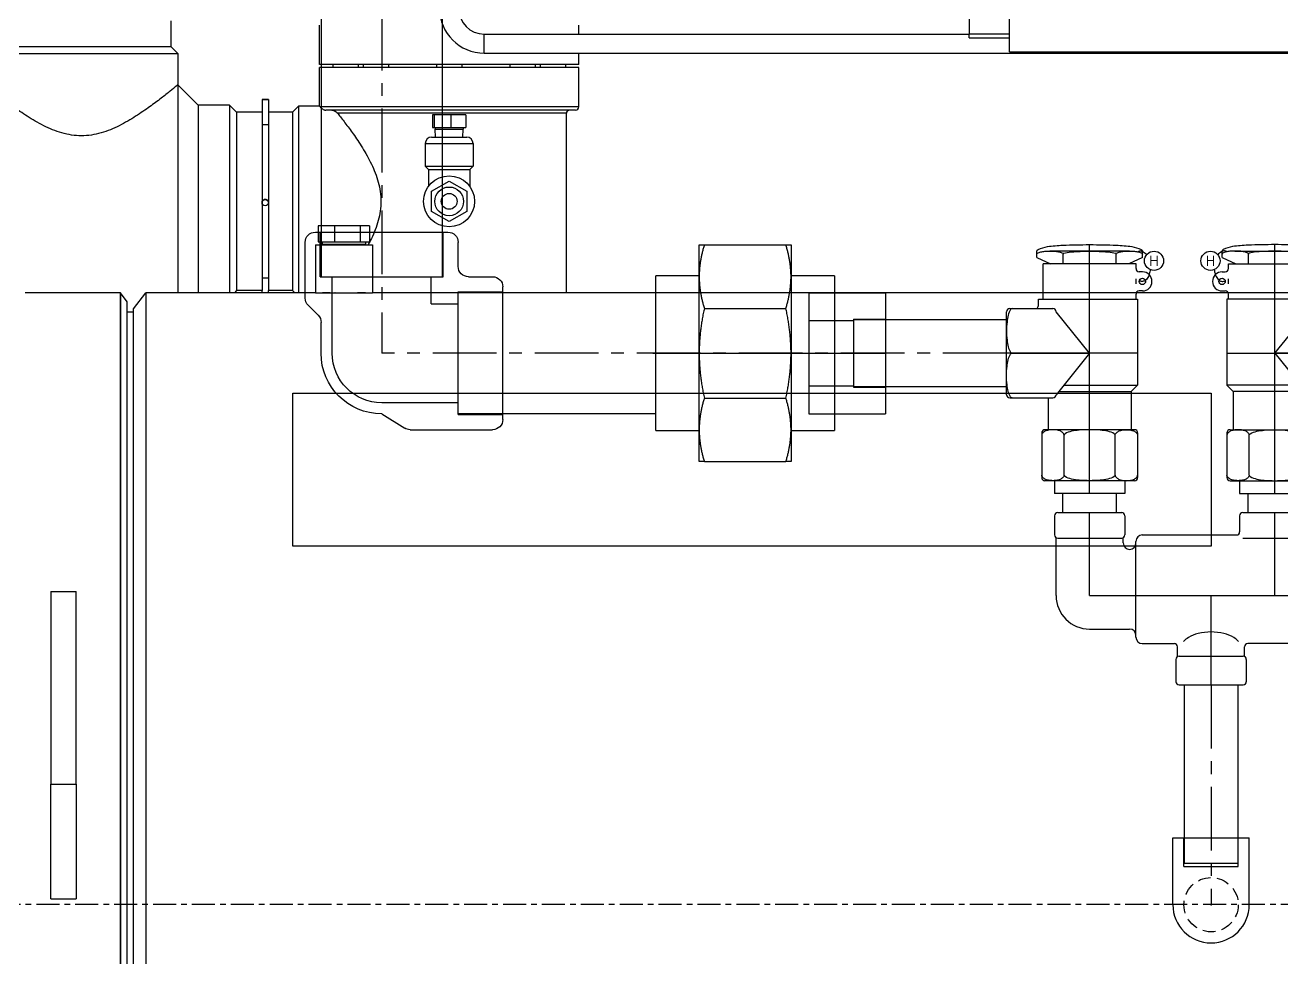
# Model space of a CAD drawing. Header units: inches. Extents: x -883 to 808, y -248 to 1051.
# Drawn here: x 241.63 to 266.27, y -150.72 to -132.43 of the extents above; entities that cross this region are included whole.
import ezdxf
from ezdxf.enums import TextEntityAlignment as Align

# ---------------------------------------------------------------- set-up
doc = ezdxf.new("R2010")
doc.units = ezdxf.units.IN
doc.header["$MEASUREMENT"] = 0
for name, pattern in [('CENTER', [2, 1.25, -0.25, 0.25, -0.25]), ('CHAIN', [0.7087, 0.4724, -0.0591, 0.1181, -0.0591]), ('HIDDEN', [0.375, 0.25, -0.125])]:
    doc.linetypes.add(name, pattern=pattern)
doc.layers.get('0').update_dxf_attribs({"linetype": 'CONTINUOUS'})
doc.layers.add('EQUIPMENT - COMPRESSORS', color=41, linetype='CONTINUOUS')
doc.layers.add('P-RV', color=193, linetype='CONTINUOUS')
doc.styles.get("Standard").update_dxf_attribs({"font": 'simplex.shx', "width": 0.85})

# ---------------------------------------------------------------- blocks, each defined once
blk = doc.blocks.new('A$Ce5854fb8')
for p, q in [((31.239, 46.768), (31.239, 45.276)), ((32.026, 44.928), (32.026, 46.739)), ((15.584, 45.535), (15.584, 45.035)), ((18.503, 44.681), (18.503, 45.452)), ((23.582, 45.277), (23.582, 45.452)), ((21.73, 44.902), (21.73, 45.277)), ((21.73, 45.277), (31.239, 45.277)), ((32.026, 45.276), (31.239, 45.276)), ((31.239, 45.204), (31.239, 45.276)), ((31.239, 45.204), (32.026, 45.204)), ((11.944, 44.895), (15.724, 44.895)), ((12.084, 45.035), (15.584, 45.035)), ((15.584, 45.035), (15.724, 44.895)), ((15.724, 44.895), (15.724, 44.281)), ((21.73, 44.902), (48.762, 44.902)), ((23.582, 44.681), (23.582, 44.902)), ((32.026, 44.928), (38.129, 44.928)), ((23.582, 44.681), (18.503, 44.681)), ((23.582, 44.618), (18.503, 44.618)), ((18.503, 43.863), (18.503, 44.618)), ((18.761, 44.681), (18.761, 44.618)), ((19.261, 44.681), (19.261, 44.618)), ((19.356, 44.681), (19.356, 44.618)), ((19.856, 44.681), (19.856, 44.618)), ((20.792, 44.681), (20.792, 44.618)), ((21.292, 44.681), (21.292, 44.618)), ((22.229, 44.681), (22.229, 44.618)), ((22.729, 44.681), (22.729, 44.618)), ((22.824, 44.681), (22.824, 44.618)), ((23.324, 44.681), (23.324, 44.618)), ((23.582, 43.847), (23.582, 44.618)), ((15.724, 44.281), (15.724, 40.202)), ((16.12, 43.885), (15.724, 44.281)), ((16.12, 43.885), (16.12, 40.202)), ((16.734, 43.885), (16.12, 43.885)), ((16.734, 43.885), (16.734, 40.202)), ((16.874, 43.745), (16.734, 43.885)), ((17.374, 43.995), (17.374, 43.745)), ((17.499, 43.995), (17.499, 43.745)), ((17.971, 43.745), (18.09, 43.863)), ((18.09, 43.863), (18.09, 40.202)), ((18.503, 43.863), (18.09, 43.863)), ((16.874, 43.745), (16.874, 40.245)), ((17.374, 43.745), (16.874, 43.745)), ((17.374, 43.745), (17.374, 41.972)), ((17.499, 43.745), (17.499, 41.972)), ((17.971, 43.745), (17.499, 43.745)), ((17.971, 43.745), (17.971, 40.245)), ((23.582, 43.847), (18.515, 43.847)), ((23.519, 43.785), (18.624, 43.785)), ((23.34, 43.722), (18.857, 43.722)), ((20.717, 43.695), (20.717, 43.445)), ((20.75, 43.695), (20.717, 43.695)), ((21.076, 43.695), (20.75, 43.695)), ((20.75, 43.695), (20.75, 43.445)), ((21.368, 43.695), (21.076, 43.695)), ((21.076, 43.695), (21.076, 43.445)), ((21.368, 43.695), (21.368, 43.445)), ((23.34, 40.202), (23.34, 43.722)), ((20.717, 43.445), (20.75, 43.445)), ((20.75, 43.445), (21.076, 43.445)), ((20.769, 43.445), (20.769, 43.411)), ((20.769, 43.411), (21.316, 43.411)), ((20.774, 43.255), (20.769, 43.411)), ((21.076, 43.445), (21.368, 43.445)), ((21.311, 43.255), (21.316, 43.411)), ((21.316, 43.445), (21.316, 43.411)), ((20.572, 43.13), (21.512, 43.13)), ((20.572, 43.13), (20.572, 42.685)), ((20.697, 43.255), (21.387, 43.255)), ((21.512, 43.13), (21.512, 42.685)), ((20.572, 42.685), (21.512, 42.685)), ((20.635, 42.623), (20.572, 42.685)), ((21.45, 42.623), (21.512, 42.685)), ((20.635, 42.623), (21.45, 42.623)), ((20.635, 42.623), (20.635, 42.285)), ((20.699, 42.194), (21.042, 42.392)), ((21.042, 42.392), (21.386, 42.194)), ((21.45, 42.623), (21.45, 42.285)), ((20.699, 41.797), (20.699, 42.194)), ((21.386, 42.194), (21.386, 41.797)), ((17.374, 41.968), (17.374, 41.972)), ((17.374, 41.968), (17.374, 40.245)), ((17.499, 41.968), (17.499, 41.972)), ((17.499, 41.968), (17.499, 40.245)), ((21.042, 41.598), (20.699, 41.797)), ((21.386, 41.797), (21.042, 41.598)), ((18.477, 41.512), (18.477, 41.202)), ((18.796, 41.512), (18.477, 41.512)), ((18.796, 41.512), (18.796, 41.202)), ((19.298, 41.512), (18.796, 41.512)), ((19.298, 41.512), (19.298, 41.202)), ((19.481, 41.512), (19.298, 41.512)), ((19.481, 41.512), (19.481, 41.202)), ((18.477, 41.202), (18.796, 41.202)), ((18.555, 41.202), (18.555, 41.158)), ((18.555, 41.158), (19.403, 41.158)), ((18.556, 41.142), (18.555, 41.158)), ((18.796, 41.202), (19.298, 41.202)), ((19.298, 41.202), (19.481, 41.202)), ((19.403, 41.202), (19.403, 41.158)), ((19.403, 41.142), (19.403, 41.158)), ((18.419, 41.142), (18.98, 41.142)), ((18.419, 41.142), (18.419, 40.202)), ((18.98, 41.142), (19.54, 41.142)), ((18.98, 41.142), (19.54, 41.142)), ((19.54, 41.142), (19.54, 40.202)), ((19.54, 41.142), (19.54, 40.202)), ((17.374, 40.492), (17.377, 40.492)), ((17.496, 40.492), (17.499, 40.492)), ((14.595, 40.202), (12.729, 40.202)), ((14.596, 40.202), (12.73, 40.202)), ((14.596, 40.202), (12.73, 40.202)), ((14.595, 40.202), (14.595, 16.202)), ((14.596, 40.202), (14.596, 16.202)), ((14.73, 40.027), (14.596, 40.202)), ((14.596, 40.202), (14.596, 16.202)), ((14.73, 40.027), (14.596, 40.202)), ((14.854, 39.889), (15.094, 40.202)), ((15.094, 40.202), (15.094, 16.202)), ((18.419, 40.202), (15.094, 40.202)), ((15.095, 40.202), (15.095, 16.202)), ((18.419, 40.202), (15.095, 40.202)), ((15.095, 40.202), (15.095, 16.202)), ((18.419, 40.202), (15.095, 40.202)), ((16.874, 40.245), (16.831, 40.202)), ((17.374, 40.245), (16.874, 40.245)), ((17.374, 40.202), (17.374, 40.245)), ((17.971, 40.245), (17.499, 40.245)), ((17.499, 40.202), (17.499, 40.245)), ((17.971, 40.245), (18.015, 40.202)), ((18.419, 40.202), (18.98, 40.202)), ((18.98, 40.202), (19.54, 40.202)), ((18.98, 40.202), (19.54, 40.202)), ((44.23, 40.202), (19.54, 40.202)), ((44.23, 40.202), (19.54, 40.202)), ((44.23, 40.202), (19.54, 40.202)), ((14.73, 16.377), (14.73, 40.027)), ((14.73, 16.377), (14.73, 40.027)), ((14.73, 39.827), (14.854, 39.827)), ((14.73, 39.827), (14.854, 39.827)), ((14.854, 16.514), (14.854, 39.889)), ((17.98, 38.23), (35.98, 38.23)), ((17.98, 35.23), (17.98, 38.23)), ((17.98, 38.23), (35.98, 38.23)), ((17.98, 35.23), (17.98, 38.23)), ((35.98, 38.23), (35.98, 35.23)), ((35.98, 38.23), (35.98, 35.23)), ((35.98, 35.23), (17.98, 35.23)), ((35.98, 35.23), (17.98, 35.23)), ((13.23, 34.343), (13.23, 30.565)), ((13.23, 34.343), (13.73, 34.343)), ((13.23, 34.343), (13.23, 30.565)), ((13.23, 34.343), (13.73, 34.343)), ((13.73, 30.565), (13.73, 34.343)), ((13.73, 30.565), (13.73, 34.343)), ((13.23, 28.311), (13.23, 30.565)), ((13.23, 30.565), (13.73, 30.565)), ((13.23, 28.311), (13.23, 30.565)), ((13.23, 30.565), (13.73, 30.565)), ((13.73, 30.565), (13.73, 28.311)), ((13.73, 30.565), (13.73, 28.311)), ((13.23, 28.311), (13.73, 28.311)), ((13.23, 28.311), (13.73, 28.311))]:
    blk.add_line(p, q)
at = {"linetype": 'CHAIN', "ltscale": 0.952448}
blk.add_line((125.476, 28.202), (0, 28.202), dxfattribs=at)
for radius in [0.5, 0.281, 0.156]:
    blk.add_circle((21.042, 41.995), radius)
for centre, radius, start, end in [((21.73, 45.777), 0.875, 180, 270), ((21.73, 45.777), 0.5, 180, 270), ((23.403, 43.722), 0.0625, 90, 180), ((23.519, 43.847), 0.0625, 270, 0), ((20.697, 43.13), 0.125, 90, 180), ((21.387, 43.13), 0.125, 0, 90)]:
    blk.add_arc(centre, radius, start, end)
for centre, ratio in [((17.436, 43.995), 0.013466), ((17.436, 41.968), 0.999909)]:
    blk.add_ellipse(centre, major_axis=(0.0625, 0), ratio=ratio)
for points, knots in [([(15.724, 44.281), (15.724, 44.281), (15.711, 44.271), (15.66, 44.229), (15.621, 44.197), (15.523, 44.117), (15.462, 44.069), (15.326, 43.964), (15.25, 43.907), (15.088, 43.791), (14.996, 43.727), (14.796, 43.599), (14.688, 43.536), (14.461, 43.422), (14.341, 43.372), (14.093, 43.302), (13.965, 43.281), (13.834, 43.281), (13.703, 43.281), (13.575, 43.302), (13.327, 43.372), (13.207, 43.422), (12.98, 43.536), (12.872, 43.599), (12.672, 43.727), (12.58, 43.791), (12.418, 43.907), (12.342, 43.964), (12.206, 44.069), (12.145, 44.117), (12.047, 44.197), (12.008, 44.229), (11.957, 44.271), (11.944, 44.281), (11.944, 44.281)], [23.453758, 23.453758, 23.453758, 23.453758, 24.411802, 24.411802, 25.369846, 25.369846, 26.32789, 26.32789, 27.285934, 27.285934, 28.28237, 28.28237, 29.278806, 29.278806, 30.275242, 30.275242, 31.271678, 31.271678, 31.271678, 32.268114, 32.268114, 33.264549, 33.264549, 34.260985, 34.260985, 35.257421, 35.257421, 36.215465, 36.215465, 37.173509, 37.173509, 38.131553, 38.131553, 39.089597, 39.089597, 39.089597, 39.089597]), ([(18.515, 43.847), (18.524, 43.835), (18.539, 43.82), (18.568, 43.801), (18.579, 43.796), (18.594, 43.79), (18.6, 43.788), (18.61, 43.786), (18.613, 43.785), (18.619, 43.785), (18.622, 43.785), (18.624, 43.785)], [-2.214662, -2.214662, -2.214662, -2.214662, -1.60364, -1.60364, -1.28035, -1.28035, -1.156505, -1.156505, -1.101388, -1.101388, -1.06721, -1.06721, -1.06721, -1.06721]), ([(18.743, 43.785), (18.746, 43.785), (18.748, 43.784), (18.754, 43.784), (18.758, 43.783), (18.773, 43.78), (18.783, 43.776), (18.815, 43.762), (18.841, 43.743), (18.857, 43.722)], [-0.6312073, -0.6312073, -0.6312073, -0.6312073, -0.6090915, -0.6090915, -0.5651773, -0.5651773, -0.429709, -0.429709, 0, 0, 0, 0]), ([(18.857, 43.722), (18.86, 43.719), (18.862, 43.716), (18.903, 43.665), (18.949, 43.605), (19.051, 43.47), (19.107, 43.395), (19.219, 43.235), (19.28, 43.144), (19.402, 42.946), (19.463, 42.839), (19.571, 42.614), (19.618, 42.496), (19.685, 42.25), (19.704, 42.124), (19.704, 41.995), (19.704, 41.867), (19.685, 41.74), (19.618, 41.495), (19.571, 41.376), (19.497, 41.222), (19.476, 41.182), (19.455, 41.142)], [-5.860023, -5.860023, -5.860023, -5.860023, -5.803466, -5.803466, -4.8587, -4.8587, -3.913933, -3.913933, -2.935449, -2.935449, -1.956966, -1.956966, -0.978483, -0.978483, 0, 0, 0, 0.978483, 0.978483, 1.956966, 1.956966, 2.317338, 2.317338, 2.317338, 2.317338]), ([(17.499, 43.498), (17.499, 43.498), (17.497, 43.498), (17.491, 43.497), (17.486, 43.497), (17.475, 43.496), (17.468, 43.496), (17.453, 43.496), (17.444, 43.496), (17.429, 43.496), (17.42, 43.496), (17.405, 43.496), (17.398, 43.496), (17.387, 43.497), (17.382, 43.497), (17.376, 43.498), (17.374, 43.498), (17.374, 43.498)], [0.2392256, 0.2392256, 0.2392256, 0.2392256, 0.2990321, 0.2990321, 0.3588385, 0.3588385, 0.4186449, 0.4186449, 0.4784513, 0.4784513, 0.5382577, 0.5382577, 0.5980641, 0.5980641, 0.6578705, 0.6578705, 0.7176769, 0.7176769, 0.7176769, 0.7176769]), ([(17.374, 41.975), (17.374, 41.983), (17.376, 41.991), (17.382, 42.007), (17.387, 42.014), (17.398, 42.025), (17.405, 42.03), (17.42, 42.036), (17.429, 42.038), (17.436, 42.038)], [0.7176769, 0.7176769, 0.7176769, 0.7176769, 0.7774833, 0.7774833, 0.8372897, 0.8372897, 0.8970962, 0.8970962, 0.9569026, 0.9569026, 0.9569026, 0.9569026]), ([(17.436, 42.038), (17.444, 42.038), (17.453, 42.036), (17.468, 42.03), (17.475, 42.025), (17.486, 42.014), (17.491, 42.007), (17.497, 41.991), (17.499, 41.983), (17.499, 41.975)], [0, 0, 0, 0, 0.0598064, 0.0598064, 0.1196128, 0.1196128, 0.1794192, 0.1794192, 0.2392256, 0.2392256, 0.2392256, 0.2392256]), ([(17.377, 40.492), (17.378, 40.492), (17.378, 40.492), (17.382, 40.493), (17.387, 40.493), (17.398, 40.493), (17.405, 40.493), (17.42, 40.493), (17.429, 40.493), (17.436, 40.493)], [0.7680614, 0.7680614, 0.7680614, 0.7680614, 0.7774833, 0.7774833, 0.8372897, 0.8372897, 0.8970962, 0.8970962, 0.9569026, 0.9569026, 0.9569026, 0.9569026]), ([(17.436, 40.493), (17.444, 40.493), (17.453, 40.493), (17.468, 40.493), (17.475, 40.493), (17.486, 40.493), (17.491, 40.493), (17.495, 40.492), (17.495, 40.492), (17.496, 40.492)], [0, 0, 0, 0, 0.0598064, 0.0598064, 0.1196128, 0.1196128, 0.1794192, 0.1794192, 0.1888412, 0.1888412, 0.1888412, 0.1888412]), ([(18.98, 40.195), (18.98, 40.195), (18.979, 40.195), (18.927, 40.195), (18.87, 40.195), (18.767, 40.196), (18.72, 40.197), (18.645, 40.199), (18.613, 40.2), (18.57, 40.202), (18.559, 40.202), (18.559, 40.202)], [3.213807, 3.213807, 3.213807, 3.213807, 3.215077, 3.215077, 3.616961, 3.616961, 4.018846, 4.018846, 4.42073, 4.42073, 4.822615, 4.822615, 4.822615, 4.822615]), ([(19.4, 40.202), (19.4, 40.202), (19.389, 40.202), (19.346, 40.2), (19.314, 40.199), (19.239, 40.197), (19.192, 40.196), (19.089, 40.195), (19.033, 40.195), (18.927, 40.195), (18.871, 40.195), (18.767, 40.196), (18.72, 40.197), (18.646, 40.199), (18.613, 40.2), (18.57, 40.202), (18.56, 40.202), (18.56, 40.202)], [1.607538, 1.607538, 1.607538, 1.607538, 2.009423, 2.009423, 2.411307, 2.411307, 2.813192, 2.813192, 3.215077, 3.215077, 3.616961, 3.616961, 4.018846, 4.018846, 4.42073, 4.42073, 4.822615, 4.822615, 4.822615, 4.822615]), ([(19.4, 40.202), (19.4, 40.202), (19.389, 40.202), (19.346, 40.2), (19.314, 40.199), (19.239, 40.197), (19.192, 40.196), (19.089, 40.195), (19.033, 40.195), (18.927, 40.195), (18.871, 40.195), (18.767, 40.196), (18.72, 40.197), (18.646, 40.199), (18.613, 40.2), (18.57, 40.202), (18.56, 40.202), (18.56, 40.202)], [1.607538, 1.607538, 1.607538, 1.607538, 2.009423, 2.009423, 2.411307, 2.411307, 2.813192, 2.813192, 3.215077, 3.215077, 3.616961, 3.616961, 4.018846, 4.018846, 4.42073, 4.42073, 4.822615, 4.822615, 4.822615, 4.822615])]:
    blk.add_open_spline(points, degree=3, knots=knots)
for points in [[(18.503, 43.863), (18.503, 43.863), (18.507, 43.858), (18.515, 43.847)], [(18.805, 40.202), (18.803, 40.2), (18.801, 40.198), (18.8, 40.196)]]:
    blk.add_open_spline(points, degree=3)
blk = doc.blocks.new('.75 90 ELL TOPVIEW')
for p, q in [((-0.75, 0), (-0.75, -1.3125)), ((0.75, 0), (0.75, -1.3125)), ((0.533, -0.75), (-0.533, -0.75)), ((-0.533, -0.75), (-0.533, -1.3125)), ((0.525, -0.8125), (-0.525, -0.8125)), ((0.533, -0.75), (0.533, -1.3125)), ((0.75, -1.3125), (-0.75, -1.3125))]:
    blk.add_line(p, q)
at = {"linetype": 'HIDDEN'}
blk.add_circle((0, 0), 0.5325, dxfattribs=at)
blk.add_arc((0, 0), 0.75, 0, 180)
at = {"color": 0, "linetype": 'ByBlock'}
blk.add_point((0, 0), dxfattribs=at)
blk = doc.blocks.new('2 UNION - SIDE VIEW')
for p, q in [((-0.9, 2.125), (-0.9, 1.503)), ((-0.799, 2.125), (-0.9, 2.125)), ((-0.844, 1.962), (-0.84, 1.98)), ((-0.84, 1.98), (-0.835, 1.998)), ((-0.835, 1.998), (-0.83, 2.016)), ((-0.83, 2.016), (-0.826, 2.034)), ((-0.826, 2.034), (-0.821, 2.052)), ((-0.821, 2.052), (-0.815, 2.07)), ((-0.815, 2.07), (-0.81, 2.088)), ((-0.81, 2.088), (-0.805, 2.107)), ((-0.805, 2.107), (-0.799, 2.125)), ((0.799, 2.125), (-0.799, 2.125)), ((0.799, 2.125), (0.805, 2.107)), ((0.9, 2.125), (0.799, 2.125)), ((0.805, 2.107), (0.81, 2.088)), ((0.81, 2.088), (0.815, 2.07)), ((0.815, 2.07), (0.821, 2.052)), ((0.821, 2.052), (0.826, 2.034)), ((0.826, 2.034), (0.83, 2.016)), ((0.83, 2.016), (0.835, 1.998)), ((0.835, 1.998), (0.84, 1.98)), ((0.84, 1.98), (0.844, 1.962)), ((0.9, 1.503), (0.9, 2.125)), ((-0.888, 1.715), (-0.886, 1.733)), ((-0.886, 1.733), (-0.883, 1.75)), ((-0.883, 1.75), (-0.881, 1.768)), ((-0.881, 1.768), (-0.878, 1.785)), ((-0.878, 1.785), (-0.876, 1.803)), ((-0.876, 1.803), (-0.873, 1.821)), ((-0.873, 1.821), (-0.87, 1.838)), ((-0.87, 1.838), (-0.867, 1.856)), ((-0.867, 1.856), (-0.863, 1.874)), ((-0.863, 1.874), (-0.86, 1.891)), ((-0.86, 1.891), (-0.856, 1.909)), ((-0.856, 1.909), (-0.852, 1.927)), ((-0.852, 1.927), (-0.848, 1.945)), ((-0.848, 1.945), (-0.844, 1.962)), ((0.844, 1.962), (0.848, 1.945)), ((0.848, 1.945), (0.852, 1.927)), ((0.852, 1.927), (0.856, 1.909)), ((0.856, 1.909), (0.86, 1.891)), ((0.86, 1.891), (0.863, 1.874)), ((0.863, 1.874), (0.867, 1.856)), ((0.867, 1.856), (0.87, 1.838)), ((0.87, 1.838), (0.873, 1.821)), ((0.873, 1.821), (0.876, 1.803)), ((0.876, 1.803), (0.878, 1.785)), ((0.878, 1.785), (0.881, 1.768)), ((0.881, 1.768), (0.883, 1.75)), ((0.883, 1.75), (0.886, 1.733)), ((0.886, 1.733), (0.888, 1.715)), ((-1.75, 1.516), (-1.75, -1.516)), ((-1.75, 1.516), (-0.9, 1.516)), ((-0.9, 1.538), (-0.899, 1.556)), ((-0.9, 1.52), (-0.9, 1.538)), ((-0.9, 1.503), (-0.9, 1.52)), ((-0.9, 1.503), (-0.9, 0)), ((-0.9, 1.485), (-0.9, 1.503)), ((-0.9, 1.467), (-0.9, 1.485)), ((-0.899, 1.574), (-0.898, 1.592)), ((-0.899, 1.556), (-0.899, 1.574)), ((-0.898, 1.592), (-0.897, 1.609)), ((-0.897, 1.609), (-0.896, 1.627)), ((-0.896, 1.627), (-0.895, 1.645)), ((-0.895, 1.645), (-0.893, 1.662)), ((-0.893, 1.662), (-0.891, 1.68)), ((-0.891, 1.68), (-0.89, 1.698)), ((-0.89, 1.698), (-0.888, 1.715)), ((0.888, 1.715), (0.89, 1.698)), ((0.89, 1.698), (0.891, 1.68)), ((0.891, 1.68), (0.893, 1.662)), ((0.893, 1.662), (0.895, 1.645)), ((0.895, 1.645), (0.896, 1.627)), ((0.896, 1.627), (0.897, 1.609)), ((0.897, 1.609), (0.898, 1.592)), ((0.898, 1.592), (0.899, 1.574)), ((0.899, 1.574), (0.899, 1.556)), ((0.899, 1.556), (0.9, 1.538)), ((0.9, 1.538), (0.9, 1.52)), ((0.9, 1.52), (0.9, 1.503)), ((0.9, 1.516), (1.75, 1.516)), ((0.9, 1.503), (0.9, 1.485)), ((0.9, 0), (0.9, 1.503)), ((0.9, 1.485), (0.9, 1.467)), ((1.75, -1.516), (1.75, 1.516)), ((-0.899, 1.449), (-0.9, 1.467)), ((-0.899, 1.431), (-0.899, 1.449)), ((-0.898, 1.414), (-0.899, 1.431)), ((-0.897, 1.396), (-0.898, 1.414)), ((-0.896, 1.378), (-0.897, 1.396)), ((-0.895, 1.361), (-0.896, 1.378)), ((-0.893, 1.343), (-0.895, 1.361)), ((-0.891, 1.325), (-0.893, 1.343)), ((-0.89, 1.308), (-0.891, 1.325)), ((-0.888, 1.29), (-0.89, 1.308)), ((-0.886, 1.272), (-0.888, 1.29)), ((-0.883, 1.255), (-0.886, 1.272)), ((-0.881, 1.237), (-0.883, 1.255)), ((-0.878, 1.22), (-0.881, 1.237)), ((0.881, 1.237), (0.878, 1.22)), ((0.883, 1.255), (0.881, 1.237)), ((0.886, 1.272), (0.883, 1.255)), ((0.888, 1.29), (0.886, 1.272)), ((0.89, 1.308), (0.888, 1.29)), ((0.891, 1.325), (0.89, 1.308)), ((0.893, 1.343), (0.891, 1.325)), ((0.895, 1.361), (0.893, 1.343)), ((0.896, 1.378), (0.895, 1.361)), ((0.897, 1.396), (0.896, 1.378)), ((0.898, 1.414), (0.897, 1.396)), ((0.899, 1.431), (0.898, 1.414)), ((0.9, 1.467), (0.899, 1.449)), ((0.899, 1.449), (0.899, 1.431)), ((-0.876, 1.202), (-0.878, 1.22)), ((-0.873, 1.185), (-0.876, 1.202)), ((-0.87, 1.167), (-0.873, 1.185)), ((-0.867, 1.149), (-0.87, 1.167)), ((-0.863, 1.132), (-0.867, 1.149)), ((-0.86, 1.114), (-0.863, 1.132)), ((-0.856, 1.096), (-0.86, 1.114)), ((-0.852, 1.078), (-0.856, 1.096)), ((-0.848, 1.061), (-0.852, 1.078)), ((-0.844, 1.043), (-0.848, 1.061)), ((-0.84, 1.025), (-0.844, 1.043)), ((-0.835, 1.007), (-0.84, 1.025)), ((-0.83, 0.989), (-0.835, 1.007)), ((-0.826, 0.971), (-0.83, 0.989)), ((0.83, 0.989), (0.826, 0.971)), ((0.835, 1.007), (0.83, 0.989)), ((0.84, 1.025), (0.835, 1.007)), ((0.844, 1.043), (0.84, 1.025)), ((0.848, 1.061), (0.844, 1.043)), ((0.852, 1.078), (0.848, 1.061)), ((0.856, 1.096), (0.852, 1.078)), ((0.86, 1.114), (0.856, 1.096)), ((0.863, 1.132), (0.86, 1.114)), ((0.867, 1.149), (0.863, 1.132)), ((0.87, 1.167), (0.867, 1.149)), ((0.873, 1.185), (0.87, 1.167)), ((0.876, 1.202), (0.873, 1.185)), ((0.878, 1.22), (0.876, 1.202)), ((-0.83, 0.726), (-0.826, 0.752)), ((-0.821, 0.953), (-0.826, 0.971)), ((-0.826, 0.752), (-0.821, 0.777)), ((-0.815, 0.935), (-0.821, 0.953)), ((-0.821, 0.777), (-0.815, 0.803)), ((-0.81, 0.917), (-0.815, 0.935)), ((-0.815, 0.803), (-0.81, 0.829)), ((-0.805, 0.899), (-0.81, 0.917)), ((-0.81, 0.829), (-0.805, 0.854)), ((-0.799, 0.88), (-0.805, 0.899)), ((-0.805, 0.854), (-0.799, 0.88)), ((0.799, 0.88), (-0.799, 0.88)), ((0.805, 0.899), (0.799, 0.88)), ((0.799, 0.88), (0.805, 0.854)), ((0.81, 0.917), (0.805, 0.899)), ((0.805, 0.854), (0.81, 0.829)), ((0.815, 0.935), (0.81, 0.917)), ((0.81, 0.829), (0.815, 0.803)), ((0.821, 0.953), (0.815, 0.935)), ((0.815, 0.803), (0.821, 0.777)), ((0.826, 0.971), (0.821, 0.953)), ((0.821, 0.777), (0.826, 0.752)), ((0.826, 0.752), (0.83, 0.726)), ((-0.87, 0.475), (-0.867, 0.5)), ((-0.867, 0.5), (-0.863, 0.525)), ((-0.863, 0.525), (-0.86, 0.55)), ((-0.86, 0.55), (-0.856, 0.575)), ((-0.856, 0.575), (-0.852, 0.6)), ((-0.852, 0.6), (-0.848, 0.625)), ((-0.848, 0.625), (-0.844, 0.65)), ((-0.844, 0.65), (-0.84, 0.675)), ((-0.84, 0.675), (-0.835, 0.701)), ((-0.835, 0.701), (-0.83, 0.726)), ((0.83, 0.726), (0.835, 0.701)), ((0.835, 0.701), (0.84, 0.675)), ((0.84, 0.675), (0.844, 0.65)), ((0.844, 0.65), (0.848, 0.625)), ((0.848, 0.625), (0.852, 0.6)), ((0.852, 0.6), (0.856, 0.575)), ((0.856, 0.575), (0.86, 0.55)), ((0.86, 0.55), (0.863, 0.525)), ((0.863, 0.525), (0.867, 0.5)), ((0.867, 0.5), (0.87, 0.475)), ((-0.893, 0.226), (-0.891, 0.251)), ((-0.891, 0.251), (-0.89, 0.276)), ((-0.89, 0.276), (-0.888, 0.301)), ((-0.888, 0.301), (-0.886, 0.325)), ((-0.886, 0.325), (-0.883, 0.35)), ((-0.883, 0.35), (-0.881, 0.375)), ((-0.881, 0.375), (-0.878, 0.4)), ((-0.878, 0.4), (-0.876, 0.425)), ((-0.876, 0.425), (-0.873, 0.45)), ((-0.873, 0.45), (-0.87, 0.475)), ((0.87, 0.475), (0.873, 0.45)), ((0.873, 0.45), (0.876, 0.425)), ((0.876, 0.425), (0.878, 0.4)), ((0.878, 0.4), (0.881, 0.375)), ((0.881, 0.375), (0.883, 0.35)), ((0.883, 0.35), (0.886, 0.325)), ((0.886, 0.325), (0.888, 0.301)), ((0.888, 0.301), (0.89, 0.276)), ((0.89, 0.276), (0.891, 0.251)), ((0.891, 0.251), (0.893, 0.226)), ((1.812, 0), (-1.812, 0)), ((-0.9, 0.051), (-0.899, 0.076)), ((-0.9, 0.025), (-0.9, 0.051)), ((-0.9, 0), (-0.9, 0.025)), ((-0.9, 0), (-0.9, -1.503)), ((-0.9, -0.025), (-0.9, 0)), ((-0.899, 0.101), (-0.898, 0.126)), ((-0.899, 0.076), (-0.899, 0.101)), ((-0.898, 0.126), (-0.897, 0.151)), ((-0.897, 0.151), (-0.896, 0.176)), ((-0.896, 0.176), (-0.895, 0.201)), ((-0.895, 0.201), (-0.893, 0.226)), ((0.893, 0.226), (0.895, 0.201)), ((0.895, 0.201), (0.896, 0.176)), ((0.896, 0.176), (0.897, 0.151)), ((0.897, 0.151), (0.898, 0.126)), ((0.898, 0.126), (0.899, 0.101)), ((0.899, 0.101), (0.899, 0.076)), ((0.899, 0.076), (0.9, 0.051)), ((0.9, 0.051), (0.9, 0.025)), ((0.9, 0.025), (0.9, 0)), ((0.9, 0), (0.9, -0.025)), ((0.9, -1.503), (0.9, 0)), ((-0.9, -0.051), (-0.9, -0.025)), ((-0.899, -0.076), (-0.9, -0.051)), ((-0.899, -0.101), (-0.899, -0.076)), ((-0.898, -0.126), (-0.899, -0.101)), ((-0.897, -0.151), (-0.898, -0.126)), ((-0.896, -0.176), (-0.897, -0.151)), ((-0.895, -0.201), (-0.896, -0.176)), ((-0.893, -0.226), (-0.895, -0.201)), ((-0.891, -0.251), (-0.893, -0.226)), ((0.893, -0.226), (0.891, -0.251)), ((0.895, -0.201), (0.893, -0.226)), ((0.896, -0.176), (0.895, -0.201)), ((0.897, -0.151), (0.896, -0.176)), ((0.898, -0.126), (0.897, -0.151)), ((0.899, -0.101), (0.898, -0.126)), ((0.9, -0.051), (0.899, -0.076)), ((0.899, -0.076), (0.899, -0.101)), ((0.9, -0.025), (0.9, -0.051)), ((-0.89, -0.276), (-0.891, -0.251)), ((-0.888, -0.301), (-0.89, -0.276)), ((-0.886, -0.325), (-0.888, -0.301)), ((-0.883, -0.35), (-0.886, -0.325)), ((-0.881, -0.375), (-0.883, -0.35)), ((-0.878, -0.4), (-0.881, -0.375)), ((-0.876, -0.425), (-0.878, -0.4)), ((-0.873, -0.45), (-0.876, -0.425)), ((-0.87, -0.475), (-0.873, -0.45)), ((-0.867, -0.5), (-0.87, -0.475)), ((0.87, -0.475), (0.867, -0.5)), ((0.873, -0.45), (0.87, -0.475)), ((0.876, -0.425), (0.873, -0.45)), ((0.878, -0.4), (0.876, -0.425)), ((0.881, -0.375), (0.878, -0.4)), ((0.883, -0.35), (0.881, -0.375)), ((0.886, -0.325), (0.883, -0.35)), ((0.888, -0.301), (0.886, -0.325)), ((0.89, -0.276), (0.888, -0.301)), ((0.891, -0.251), (0.89, -0.276)), ((-0.863, -0.525), (-0.867, -0.5)), ((-0.86, -0.55), (-0.863, -0.525)), ((-0.856, -0.575), (-0.86, -0.55)), ((-0.852, -0.6), (-0.856, -0.575)), ((-0.848, -0.625), (-0.852, -0.6)), ((-0.844, -0.65), (-0.848, -0.625)), ((-0.84, -0.675), (-0.844, -0.65)), ((-0.835, -0.701), (-0.84, -0.675)), ((-0.83, -0.726), (-0.835, -0.701)), ((-0.826, -0.752), (-0.83, -0.726)), ((0.83, -0.726), (0.826, -0.752)), ((0.835, -0.701), (0.83, -0.726)), ((0.84, -0.675), (0.835, -0.701)), ((0.844, -0.65), (0.84, -0.675)), ((0.848, -0.625), (0.844, -0.65)), ((0.852, -0.6), (0.848, -0.625)), ((0.856, -0.575), (0.852, -0.6)), ((0.86, -0.55), (0.856, -0.575)), ((0.863, -0.525), (0.86, -0.55)), ((0.867, -0.5), (0.863, -0.525)), ((-0.83, -0.989), (-0.826, -0.971)), ((-0.821, -0.777), (-0.826, -0.752)), ((-0.826, -0.971), (-0.821, -0.953)), ((-0.815, -0.803), (-0.821, -0.777)), ((-0.821, -0.953), (-0.815, -0.935)), ((-0.81, -0.829), (-0.815, -0.803)), ((-0.815, -0.935), (-0.81, -0.917)), ((-0.805, -0.854), (-0.81, -0.829)), ((-0.81, -0.917), (-0.805, -0.899)), ((-0.799, -0.88), (-0.805, -0.854)), ((-0.805, -0.899), (-0.799, -0.88)), ((0.799, -0.88), (-0.799, -0.88)), ((0.805, -0.854), (0.799, -0.88)), ((0.799, -0.88), (0.805, -0.899)), ((0.81, -0.829), (0.805, -0.854)), ((0.805, -0.899), (0.81, -0.917)), ((0.815, -0.803), (0.81, -0.829)), ((0.81, -0.917), (0.815, -0.935)), ((0.821, -0.777), (0.815, -0.803)), ((0.815, -0.935), (0.821, -0.953)), ((0.826, -0.752), (0.821, -0.777)), ((0.821, -0.953), (0.826, -0.971)), ((0.826, -0.971), (0.83, -0.989)), ((-0.881, -1.237), (-0.878, -1.22)), ((-0.878, -1.22), (-0.876, -1.202)), ((-0.876, -1.202), (-0.873, -1.185)), ((-0.873, -1.185), (-0.87, -1.167)), ((-0.87, -1.167), (-0.867, -1.149)), ((-0.867, -1.149), (-0.863, -1.132)), ((-0.863, -1.132), (-0.86, -1.114)), ((-0.86, -1.114), (-0.856, -1.096)), ((-0.856, -1.096), (-0.852, -1.078)), ((-0.852, -1.078), (-0.848, -1.061)), ((-0.848, -1.061), (-0.844, -1.043)), ((-0.844, -1.043), (-0.84, -1.025)), ((-0.84, -1.025), (-0.835, -1.007)), ((-0.835, -1.007), (-0.83, -0.989)), ((0.83, -0.989), (0.835, -1.007)), ((0.835, -1.007), (0.84, -1.025)), ((0.84, -1.025), (0.844, -1.043)), ((0.844, -1.043), (0.848, -1.061)), ((0.848, -1.061), (0.852, -1.078)), ((0.852, -1.078), (0.856, -1.096)), ((0.856, -1.096), (0.86, -1.114)), ((0.86, -1.114), (0.863, -1.132)), ((0.863, -1.132), (0.867, -1.149)), ((0.867, -1.149), (0.87, -1.167)), ((0.87, -1.167), (0.873, -1.185)), ((0.873, -1.185), (0.876, -1.202)), ((0.876, -1.202), (0.878, -1.22)), ((0.878, -1.22), (0.881, -1.237)), ((-0.9, -1.467), (-0.899, -1.449)), ((-0.9, -1.485), (-0.9, -1.467)), ((-0.899, -1.431), (-0.898, -1.414)), ((-0.899, -1.449), (-0.899, -1.431)), ((-0.898, -1.414), (-0.897, -1.396)), ((-0.897, -1.396), (-0.896, -1.378)), ((-0.896, -1.378), (-0.895, -1.361)), ((-0.895, -1.361), (-0.893, -1.343)), ((-0.893, -1.343), (-0.891, -1.325)), ((-0.891, -1.325), (-0.89, -1.308)), ((-0.89, -1.308), (-0.888, -1.29)), ((-0.888, -1.29), (-0.886, -1.272)), ((-0.886, -1.272), (-0.883, -1.255)), ((-0.883, -1.255), (-0.881, -1.237)), ((0.881, -1.237), (0.883, -1.255)), ((0.883, -1.255), (0.886, -1.272)), ((0.886, -1.272), (0.888, -1.29)), ((0.888, -1.29), (0.89, -1.308)), ((0.89, -1.308), (0.891, -1.325)), ((0.891, -1.325), (0.893, -1.343)), ((0.893, -1.343), (0.895, -1.361)), ((0.895, -1.361), (0.896, -1.378)), ((0.896, -1.378), (0.897, -1.396)), ((0.897, -1.396), (0.898, -1.414)), ((0.898, -1.414), (0.899, -1.431)), ((0.899, -1.431), (0.899, -1.449)), ((0.899, -1.449), (0.9, -1.467)), ((0.9, -1.467), (0.9, -1.485)), ((-0.9, -1.516), (-1.75, -1.516)), ((-0.9, -1.503), (-0.9, -1.485)), ((-0.9, -1.503), (-0.9, -2.125)), ((-0.9, -1.52), (-0.9, -1.503)), ((-0.9, -1.538), (-0.9, -1.52)), ((-0.899, -1.556), (-0.9, -1.538)), ((-0.899, -1.574), (-0.899, -1.556)), ((-0.898, -1.592), (-0.899, -1.574)), ((-0.897, -1.609), (-0.898, -1.592)), ((-0.896, -1.627), (-0.897, -1.609)), ((-0.895, -1.645), (-0.896, -1.627)), ((-0.893, -1.662), (-0.895, -1.645)), ((-0.891, -1.68), (-0.893, -1.662)), ((-0.89, -1.698), (-0.891, -1.68)), ((-0.888, -1.715), (-0.89, -1.698)), ((-0.886, -1.733), (-0.888, -1.715)), ((0.888, -1.715), (0.886, -1.733)), ((0.89, -1.698), (0.888, -1.715)), ((0.891, -1.68), (0.89, -1.698)), ((0.893, -1.662), (0.891, -1.68)), ((0.895, -1.645), (0.893, -1.662)), ((0.896, -1.627), (0.895, -1.645)), ((0.897, -1.609), (0.896, -1.627)), ((0.898, -1.592), (0.897, -1.609)), ((0.899, -1.574), (0.898, -1.592)), ((0.9, -1.538), (0.899, -1.556)), ((0.899, -1.556), (0.899, -1.574)), ((0.9, -1.485), (0.9, -1.503)), ((0.9, -1.503), (0.9, -1.52)), ((0.9, -2.125), (0.9, -1.503)), ((1.75, -1.516), (0.9, -1.516)), ((0.9, -1.52), (0.9, -1.538)), ((-0.883, -1.75), (-0.886, -1.733)), ((-0.881, -1.768), (-0.883, -1.75)), ((-0.878, -1.785), (-0.881, -1.768)), ((-0.876, -1.803), (-0.878, -1.785)), ((-0.873, -1.821), (-0.876, -1.803)), ((-0.87, -1.838), (-0.873, -1.821)), ((-0.867, -1.856), (-0.87, -1.838)), ((-0.863, -1.874), (-0.867, -1.856)), ((-0.86, -1.891), (-0.863, -1.874)), ((-0.856, -1.909), (-0.86, -1.891)), ((-0.852, -1.927), (-0.856, -1.909)), ((-0.848, -1.945), (-0.852, -1.927)), ((-0.844, -1.962), (-0.848, -1.945)), ((-0.84, -1.98), (-0.844, -1.962)), ((0.844, -1.962), (0.84, -1.98)), ((0.848, -1.945), (0.844, -1.962)), ((0.852, -1.927), (0.848, -1.945)), ((0.856, -1.909), (0.852, -1.927)), ((0.86, -1.891), (0.856, -1.909)), ((0.863, -1.874), (0.86, -1.891)), ((0.867, -1.856), (0.863, -1.874)), ((0.87, -1.838), (0.867, -1.856)), ((0.873, -1.821), (0.87, -1.838)), ((0.876, -1.803), (0.873, -1.821)), ((0.878, -1.785), (0.876, -1.803)), ((0.881, -1.768), (0.878, -1.785)), ((0.883, -1.75), (0.881, -1.768)), ((0.886, -1.733), (0.883, -1.75)), ((-0.9, -2.125), (-0.799, -2.125)), ((-0.835, -1.998), (-0.84, -1.98)), ((-0.83, -2.016), (-0.835, -1.998)), ((-0.826, -2.034), (-0.83, -2.016)), ((-0.821, -2.052), (-0.826, -2.034)), ((-0.815, -2.07), (-0.821, -2.052)), ((-0.81, -2.088), (-0.815, -2.07)), ((-0.805, -2.107), (-0.81, -2.088)), ((-0.799, -2.125), (-0.805, -2.107)), ((0.799, -2.125), (-0.799, -2.125)), ((0.805, -2.107), (0.799, -2.125)), ((0.799, -2.125), (0.9, -2.125)), ((0.81, -2.088), (0.805, -2.107)), ((0.815, -2.07), (0.81, -2.088)), ((0.821, -2.052), (0.815, -2.07)), ((0.826, -2.034), (0.821, -2.052)), ((0.83, -2.016), (0.826, -2.034)), ((0.835, -1.998), (0.83, -2.016)), ((0.84, -1.98), (0.835, -1.998))]:
    blk.add_line(p, q)
blk = doc.blocks.new('2 X 1 REDUCING INSERT')
for p, q in [((0, 1.1875), (1.5, 1.1875)), ((0, -1.1875), (0, 1.1875)), ((1.5, -1.1875), (1.5, 1.1875)), ((0, 0.639), (0.875, 0.639)), ((0.875, -0.668), (0.875, 0.668)), ((0.875, 0.668), (1.5, 0.668)), ((0, 0), (1.5, 0)), ((0, -0.639), (0.875, -0.639)), ((0.875, -0.668), (1.5, -0.668)), ((0, -1.1875), (1.5, -1.1875))]:
    blk.add_line(p, q)
blk = doc.blocks.new('2 90 ELL')
for p, q in [((0.557, 1.5), (2.175, 1.5)), ((0, 1.188), (0.451, 1.47)), ((2.375, 1.3), (2.375, -1.3)), ((1.5, 1.203), (2.375, 1.203)), ((1.5, 1.203), (1.5, -1.203)), ((0, 0.969), (1.5, 0.969)), ((-0.97, 0), (-0.97, -1.5)), ((-1.188, 0), (-1.188, -0.605)), ((-1.441, -0.941), (-1.246, -0.746)), ((0.969, -0.97), (0.969, -1.5)), ((0.969, -0.97), (1.5, -0.97)), ((-1.5, -1.083), (-1.5, -2.175)), ((1.5, -1.203), (2.375, -1.203)), ((-1.203, -1.5), (1.203, -1.5)), ((-1.203, -1.5), (-1.203, -2.375)), ((1.203, -1.5), (1.203, -2.375)), ((1.5, -1.7), (1.5, -2.175)), ((1.7, -1.5), (2.175, -1.5)), ((-1.3, -2.375), (1.3, -2.375))]:
    blk.add_line(p, q)
for centre, radius, start, end in [((0.557, 1.3), 0.2, 90, 122.0054), ((2.175, 1.3), 0.2, 0, 90), ((0, 0), 1.188, 90, 180), ((0, 0), 1.188, 90, 180), ((0, 0), 0.97, 90, 180), ((-1.387, -0.605), 0.2, 315, 0), ((-1.3, -1.083), 0.2, 135, 180), ((2.175, -1.3), 0.2, 270, 360), ((1.7, -1.7), 0.2, 90, 180), ((-1.3, -2.175), 0.2, 180, 270), ((1.3, -2.175), 0.2, 270, 0)]:
    blk.add_arc(centre, radius, start, end)
blk = doc.blocks.new('A$Cd012477f')
for p, q in [((1.63, 3.755), (1.63, 8.635)), ((5.26, 3.755), (5.26, 8.635)), ((0.596, 8.385), (0.596, 8.51)), ((0.596, 8.385), (0.864, 8.26)), ((2.414, 8.51), (0.846, 8.51)), ((1.113, 8.26), (1.113, 8.45)), ((2.147, 8.26), (2.147, 8.45)), ((2.664, 8.385), (2.396, 8.26)), ((2.664, 8.385), (2.664, 8.51)), ((4.226, 8.385), (4.226, 8.51)), ((4.226, 8.385), (4.494, 8.26)), ((4.476, 8.51), (6.044, 8.51)), ((4.743, 8.26), (4.743, 8.45)), ((5.777, 8.26), (5.777, 8.45)), ((6.294, 8.385), (6.026, 8.26)), ((6.294, 8.385), (6.294, 8.51)), ((2.539, 8.26), (0.721, 8.26)), ((0.721, 7.567), (0.721, 8.26)), ((2.539, 8.164), (2.539, 8.26)), ((4.351, 8.26), (6.169, 8.26)), ((4.351, 8.164), (4.351, 8.26)), ((6.169, 7.567), (6.169, 8.26)), ((2.539, 7.866), (2.539, 7.962)), ((2.664, 8.101), (2.601, 8.101)), ((4.226, 8.101), (4.289, 8.101)), ((4.351, 7.866), (4.351, 7.962)), ((2.539, 7.567), (2.539, 7.664)), ((2.664, 7.726), (2.601, 7.726)), ((4.226, 7.726), (4.289, 7.726)), ((4.351, 7.567), (4.351, 7.664)), ((0.628, 7.567), (2.57, 7.567)), ((0.628, 7.443), (0.628, 7.567)), ((2.57, 7.567), (2.57, 5.88)), ((6.263, 7.567), (4.32, 7.567)), ((4.32, 7.567), (4.32, 5.88)), ((6.263, 7.443), (6.263, 7.567)), ((0, 5.692), (0, 7.318)), ((0.062, 7.38), (0.909, 7.38)), ((1.63, 6.505), (0.971, 7.318)), ((5.26, 6.505), (5.919, 7.318)), ((6.828, 7.38), (5.981, 7.38)), ((6.89, 5.692), (6.89, 7.318)), ((2.57, 6.505), (0, 6.505)), ((0.113, 6.505), (1.63, 6.505)), ((1.63, 6.505), (0.971, 5.692)), ((4.32, 6.505), (6.89, 6.505)), ((6.777, 6.505), (5.26, 6.505)), ((5.26, 6.505), (5.919, 5.692)), ((1.022, 5.755), (2.445, 5.755)), ((1.123, 5.88), (2.57, 5.88)), ((2.445, 5.755), (2.57, 5.88)), ((2.445, 5.755), (2.445, 5.005)), ((5.767, 5.88), (4.32, 5.88)), ((4.445, 5.755), (4.32, 5.88)), ((5.868, 5.755), (4.445, 5.755)), ((4.445, 5.755), (4.445, 5.005)), ((0.062, 5.63), (0.909, 5.63)), ((0.815, 5.63), (0.815, 5.005)), ((6.828, 5.63), (5.981, 5.63)), ((6.075, 5.63), (6.075, 5.005)), ((0.69, 4.942), (0.69, 4.067)), ((2.508, 5.005), (0.753, 5.005)), ((2.57, 4.942), (2.57, 4.067)), ((4.32, 4.942), (4.32, 4.067)), ((4.383, 5.005), (6.138, 5.005)), ((6.2, 4.942), (6.2, 4.067)), ((1.13, 4.115), (1.13, 4.895)), ((2.13, 4.115), (2.13, 4.895)), ((4.76, 4.115), (4.76, 4.895)), ((5.76, 4.115), (5.76, 4.895)), ((2.508, 4.005), (0.753, 4.005)), ((0.94, 4.005), (0.94, 3.755)), ((2.32, 4.005), (2.32, 3.755)), ((4.383, 4.005), (6.138, 4.005)), ((4.57, 4.005), (4.57, 3.755)), ((5.95, 4.005), (5.95, 3.755)), ((2.32, 3.755), (0.94, 3.755)), ((1.105, 3.38), (1.105, 3.755)), ((2.155, 3.38), (2.155, 3.755)), ((4.57, 3.755), (5.95, 3.755)), ((4.735, 3.38), (4.735, 3.755)), ((5.785, 3.38), (5.785, 3.755)), ((0.94, 3.317), (0.94, 2.942)), ((1.003, 3.38), (2.258, 3.38)), ((1.63, 1.75), (1.63, 3.38)), ((2.32, 3.317), (2.32, 2.942)), ((4.57, 3.317), (4.57, 3.002)), ((4.633, 3.38), (5.888, 3.38)), ((5.26, 1.75), (5.26, 3.38)), ((5.95, 3.317), (5.95, 3.002)), ((0.973, 1.75), (0.973, 2.88)), ((1.003, 2.88), (2.258, 2.88)), ((2.287, 2.783), (2.287, 2.88)), ((2.537, 0.935), (2.537, 2.815)), ((2.662, 2.94), (4.508, 2.94)), ((4.633, 2.88), (5.888, 2.88)), ((6.2, 2.94), (6.013, 2.94)), ((6.325, 0.935), (6.325, 2.815)), ((8.237, 0.973), (8.237, 2.527)), ((8.237, 2.527), (9.004, 2.527)), ((9.004, 0.973), (9.004, 2.527)), ((9.004, 2.527), (9.045, 2.444)), ((8.237, 2.408), (6.45, 2.408)), ((8.237, 2.453), (9.004, 2.453)), ((8.237, 2.395), (9.004, 2.395)), ((8.237, 2.277), (9.004, 2.277)), ((9.47, 2.444), (9.045, 2.444)), ((9.543, 2.289), (9.893, 2.289)), ((9.543, 1.211), (9.543, 2.289)), ((8.237, 2.102), (9.004, 2.102)), ((9.47, 2.134), (9.045, 2.134)), ((10.01, 1.328), (10.01, 2.172)), ((1.63, 1.75), (10.01, 1.75)), ((4.01, 0), (4.01, 1.75)), ((8.237, 1.867), (9.004, 1.867)), ((8.237, 1.633), (9.004, 1.633)), ((8.237, 1.398), (9.004, 1.398)), ((9.47, 1.366), (9.045, 1.366)), ((1.63, 1.093), (2.412, 1.093)), ((8.237, 1.093), (6.45, 1.093)), ((8.237, 1.223), (9.004, 1.223)), ((8.237, 1.105), (9.004, 1.105)), ((8.237, 1.047), (9.004, 1.047)), ((9.004, 0.973), (9.045, 1.056)), ((9.47, 1.056), (9.045, 1.056)), ((9.543, 1.211), (9.893, 1.211)), ((2.662, 0.81), (3.29, 0.81)), ((3.353, 0.56), (3.353, 0.748)), ((4.668, 0.56), (4.668, 0.748)), ((6.2, 0.81), (4.73, 0.81)), ((8.237, 0.973), (9.004, 0.973)), ((3.32, 0.498), (3.32, 0.062)), ((3.383, 0.56), (4.638, 0.56)), ((4.7, 0.498), (4.7, 0.062)), ((3.383, 0), (4.638, 0))]:
    blk.add_line(p, q)
for points in [[(0.596, 8.51, -0.333267), (0.62, 8.541, -0.06103), (0.802, 8.598, -0.017574), (1.106, 8.624, -0.010202), (1.63, 8.635, -0.010202), (2.154, 8.624, -0.017574), (2.458, 8.598, -0.06103), (2.64, 8.541, -0.333267), (2.664, 8.51, -0.333267)], [(6.294, 8.51, 0.333267), (6.27, 8.541, 0.06103), (6.088, 8.598, 0.017574), (5.784, 8.624, 0.010202), (5.26, 8.635, 0.010202), (4.736, 8.624, 0.017574), (4.432, 8.598, 0.06103), (4.25, 8.541, 0.333267), (4.226, 8.51, 0.333267)], [(0.596, 8.45, -0.27157), (0.606, 8.467, -0.07071), (0.672, 8.492, -0.033019), (0.748, 8.505, -0.023929), (0.855, 8.51, -0.023929), (0.961, 8.505, -0.033019), (1.037, 8.492, -0.07071), (1.103, 8.467, -0.27157), (1.113, 8.45, -0.27157)], [(1.113, 8.45, -0.333969), (1.124, 8.465, -0.040595), (1.26, 8.492, -0.010514), (1.503, 8.505, -0.020198), (1.63, 8.51, -0.020198), (1.757, 8.505, -0.010514), (2, 8.492, -0.040595), (2.136, 8.465, -0.333969), (2.147, 8.45, -0.323066)], [(2.147, 8.45, -0.27157), (2.157, 8.467, -0.07071), (2.223, 8.492, -0.033019), (2.299, 8.505, -0.023929), (2.405, 8.51, -0.023929), (2.512, 8.505, -0.033019), (2.588, 8.492, -0.07071), (2.654, 8.467, -0.27157), (2.664, 8.45, -0.27157)], [(2.569, 8.496, -0.117766), (2.616, 8.511, -0.154783)], [(2.616, 8.511, -0.154783), (2.679, 8.497, -0.104223), (2.746, 8.435, -0.07323)], [(4.274, 8.511, 0.154783), (4.211, 8.497, 0.104223), (4.144, 8.435, 0.07323)], [(4.743, 8.45, 0.27157), (4.733, 8.467, 0.07071), (4.667, 8.492, 0.033019), (4.591, 8.505, 0.023929), (4.485, 8.51, 0.023929), (4.378, 8.505, 0.033019), (4.302, 8.492, 0.07071), (4.236, 8.467, 0.27157), (4.226, 8.45, 0.27157)], [(4.321, 8.496, 0.117766), (4.274, 8.511, 0.154783)], [(5.777, 8.45, 0.333969), (5.766, 8.465, 0.040595), (5.63, 8.492, 0.010514), (5.387, 8.505, 0.020198), (5.26, 8.51, 0.020198), (5.133, 8.505, 0.010514), (4.89, 8.492, 0.040595), (4.754, 8.465, 0.333969), (4.743, 8.45, 0.323066)], [(6.294, 8.45, 0.27157), (6.284, 8.467, 0.07071), (6.218, 8.492, 0.033019), (6.142, 8.505, 0.023929), (6.035, 8.51, 0.023929), (5.929, 8.505, 0.033019), (5.853, 8.492, 0.07071), (5.787, 8.467, 0.27157), (5.777, 8.45, 0.27157)], [(2.816, 8.147, -0.020504), (2.811, 8.105, -0.07323), (2.781, 8.011, -0.106779), (2.724, 7.938, -0.154783), (2.664, 7.914, -0.149192), (2.603, 7.927, -0.106779)], [(4.074, 8.147, 0.020504), (4.079, 8.105, 0.07323), (4.109, 8.011, 0.106779), (4.166, 7.938, 0.154783), (4.226, 7.914, 0.149192), (4.287, 7.927, 0.106779)], [(0.113, 7.38, 0.258622), (0.08, 7.362, 0.076455), (0.033, 7.252, 0.036632), (0.01, 7.122, 0.026706), (0, 6.943, 0.026706), (0.01, 6.763, 0.036632), (0.033, 6.633, 0.076455), (0.08, 6.523, 0.258622), (0.113, 6.505, 0.258622)], [(6.777, 7.38, -0.258622), (6.81, 7.362, -0.076455), (6.857, 7.252, -0.036632), (6.88, 7.122, -0.026706), (6.89, 6.943, -0.026706), (6.88, 6.763, -0.036632), (6.857, 6.633, -0.076455), (6.81, 6.523, -0.258622), (6.777, 6.505, -0.258622)], [(0.113, 5.63, -0.258622), (0.08, 5.648, -0.076455), (0.033, 5.758, -0.036632), (0.01, 5.888, -0.026706), (0, 6.068, -0.026706), (0.01, 6.247, -0.036632), (0.033, 6.377, -0.076455), (0.08, 6.487, -0.258622), (0.113, 6.505, -0.258622)], [(6.777, 5.63, 0.258622), (6.81, 5.648, 0.076455), (6.857, 5.758, 0.036632), (6.88, 5.888, 0.026706), (6.89, 6.068, 0.026706), (6.88, 6.247, 0.036632), (6.857, 6.377, 0.076455), (6.81, 6.487, 0.258622), (6.777, 6.505, 0.258622)], [(1.13, 4.895, 0.174705), (1.117, 4.932, 0.104203), (1.066, 4.973, 0.064948), (0.999, 4.996, 0.051099), (0.91, 5.005, 0.051099), (0.821, 4.996, 0.064948), (0.754, 4.973, 0.104203), (0.703, 4.932, 0.174705), (0.69, 4.895, 0.174705)], [(2.13, 4.895, 0.277447), (2.112, 4.926, 0.068027), (1.984, 4.973, 0.031429), (1.836, 4.996, 0.022723), (1.63, 5.005, 0.022723), (1.424, 4.996, 0.031429), (1.276, 4.973, 0.068027), (1.148, 4.926, 0.277447), (1.13, 4.895, 0.277447)], [(2.13, 4.895, -0.174705), (2.143, 4.932, -0.104203), (2.194, 4.973, -0.064948), (2.261, 4.996, -0.051099), (2.35, 5.005, -0.051099), (2.439, 4.996, -0.064948), (2.506, 4.973, -0.104203), (2.557, 4.932, -0.174705), (2.57, 4.895, -0.174705)], [(4.76, 4.895, 0.174705), (4.747, 4.932, 0.104203), (4.696, 4.973, 0.064948), (4.629, 4.996, 0.051099), (4.54, 5.005, 0.051099), (4.451, 4.996, 0.064948), (4.384, 4.973, 0.104203), (4.333, 4.932, 0.174705), (4.32, 4.895, 0.174705)], [(4.76, 4.895, -0.277447), (4.778, 4.926, -0.068027), (4.906, 4.973, -0.031429), (5.054, 4.996, -0.022723), (5.26, 5.005, -0.022723), (5.466, 4.996, -0.031429), (5.614, 4.973, -0.068027), (5.742, 4.926, -0.277447), (5.76, 4.895, -0.277447)], [(5.76, 4.895, -0.174705), (5.773, 4.932, -0.104203), (5.824, 4.973, -0.064948), (5.891, 4.996, -0.051099), (5.98, 5.005, -0.051099), (6.069, 4.996, -0.064948), (6.136, 4.973, -0.104203), (6.187, 4.932, -0.174705), (6.2, 4.895, -0.174705)], [(1.13, 4.115, -0.174705), (1.117, 4.078, -0.104203), (1.066, 4.037, -0.064948), (0.999, 4.014, -0.051099), (0.91, 4.005, -0.051099), (0.821, 4.014, -0.064948), (0.754, 4.037, -0.104203), (0.703, 4.078, -0.174705), (0.69, 4.115, -0.174705)], [(2.13, 4.115, -0.277447), (2.112, 4.084, -0.068027), (1.984, 4.037, -0.031429), (1.836, 4.014, -0.022723), (1.63, 4.005, -0.022723), (1.424, 4.014, -0.031429), (1.276, 4.037, -0.068027), (1.148, 4.084, -0.277447), (1.13, 4.115, -0.277447)], [(2.13, 4.115, 0.174705), (2.143, 4.078, 0.104203), (2.194, 4.037, 0.064948), (2.261, 4.014, 0.051099), (2.35, 4.005, 0.051099), (2.439, 4.014, 0.064948), (2.506, 4.037, 0.104203), (2.557, 4.078, 0.174705), (2.57, 4.115, 0.174705)], [(4.76, 4.115, -0.174705), (4.747, 4.078, -0.104203), (4.696, 4.037, -0.064948), (4.629, 4.014, -0.051099), (4.54, 4.005, -0.051099), (4.451, 4.014, -0.064948), (4.384, 4.037, -0.104203), (4.333, 4.078, -0.174705), (4.32, 4.115, -0.174705)], [(4.76, 4.115, 0.277447), (4.778, 4.084, 0.068027), (4.906, 4.037, 0.031429), (5.054, 4.014, 0.022723), (5.26, 4.005, 0.022723), (5.466, 4.014, 0.031429), (5.614, 4.037, 0.068027), (5.742, 4.084, 0.277447), (5.76, 4.115, 0.277447)], [(5.76, 4.115, 0.174705), (5.773, 4.078, 0.104203), (5.824, 4.037, 0.064948), (5.891, 4.014, 0.051099), (5.98, 4.005, 0.051099), (6.069, 4.014, 0.064948), (6.136, 4.037, 0.104203), (6.187, 4.078, 0.174705), (6.2, 4.115, 0.174705)], [(4.55, 0.851, 0.067166), (4.454, 0.928, 0.07394), (4.262, 1.007, 0.06052), (4.01, 1.037, 0.06052), (3.758, 1.007, 0.07394), (3.566, 0.928, 0.067166), (3.47, 0.851, 0.153143)]]:
    blk.add_lwpolyline(points, format="xyb")
for centre, radius in [((2.892, 8.318), 0.188), ((3.998, 8.318), 0.188), ((2.664, 7.914), 0.0625), ((4.226, 7.914), 0.0625)]:
    blk.add_circle(centre, radius)
for centre, radius, start, end in [((2.601, 8.164), 0.0625, 180, 270), ((4.289, 8.164), 0.0625, 270, 0), ((2.664, 7.914), 0.188, 270, 90), ((4.226, 7.914), 0.188, 90, 270), ((2.601, 7.664), 0.0625, 90, 180), ((4.289, 7.664), 0.0625, 0, 90), ((0.565, 7.443), 0.0625, 270, 0), ((6.325, 7.443), 0.0625, 180, 270), ((0.062, 7.318), 0.0625, 90, 180), ((0.909, 7.318), 0.0625, 0, 90), ((5.981, 7.318), 0.0625, 90, 180), ((6.828, 7.318), 0.0625, 0, 90), ((0.062, 5.692), 0.0625, 180, 270), ((0.909, 5.692), 0.0625, 270, 360), ((5.981, 5.692), 0.0625, 180, 270), ((6.828, 5.692), 0.0625, 270, 0), ((0.753, 4.942), 0.0625, 90, 180), ((2.508, 4.942), 0.0625, 360, 90), ((4.383, 4.942), 0.0625, 90, 180), ((6.138, 4.942), 0.0625, 0, 90), ((0.753, 4.067), 0.0625, 180, 270), ((2.508, 4.067), 0.0625, 270, 360), ((4.383, 4.067), 0.0625, 180, 270), ((6.138, 4.067), 0.0625, 270, 0), ((1.003, 3.317), 0.0625, 90, 180), ((2.258, 3.317), 0.0625, 0, 90), ((4.633, 3.317), 0.0625, 90, 180), ((5.888, 3.317), 0.0625, 0, 90), ((4.508, 3.002), 0.0625, 270, 0), ((6.013, 3.002), 0.0625, 180, 270), ((1.003, 2.942), 0.0625, 180, 270), ((2.258, 2.942), 0.0625, 270, 0), ((2.412, 2.783), 0.125, 180, 270), ((2.412, 2.783), 0.125, 270, 0), ((2.662, 2.815), 0.125, 90, 180), ((6.2, 2.815), 0.125, 0, 90), ((6.45, 2.533), 0.125, 180, 270), ((8.917, 2.289), 0.201, 309.5905, 50.4095), ((9.342, 2.289), 0.201, 309.5905, 50.4095), ((9.893, 2.172), 0.117, 0, 90), ((8.494, 1.841), 0.625, 351.6262, 28.0203), ((8.919, 1.841), 0.625, 358.4649, 28.0203), ((1.63, 1.75), 0.657, 180, 270), ((8.494, 1.659), 0.625, 331.9797, 8.3738), ((8.919, 1.659), 0.625, 331.9797, 1.5351), ((8.917, 1.211), 0.201, 309.5905, 50.4095), ((9.342, 1.211), 0.201, 309.5905, 50.4095), ((9.893, 1.328), 0.117, 270, 0), ((2.412, 0.968), 0.125, 0, 90), ((6.45, 0.968), 0.125, 90, 180), ((2.662, 0.935), 0.125, 180, 270), ((3.29, 0.748), 0.0625, 0, 90), ((4.73, 0.748), 0.0625, 90, 180), ((6.2, 0.935), 0.125, 270, 0), ((3.383, 0.498), 0.0625, 90, 180), ((4.638, 0.498), 0.0625, 0, 90), ((3.383, 0.062), 0.0625, 180, 270), ((4.638, 0.062), 0.0625, 270, 0)]:
    blk.add_arc(centre, radius, start, end)
at = {"text_generation_flag": 2}
blk.add_text('H', height=0.2, dxfattribs=at).set_placement((2.892, 8.318), align=Align.MIDDLE_CENTER)
blk.add_text('H', height=0.2).set_placement((3.998, 8.318), align=Align.MIDDLE_CENTER)

msp = doc.modelspace()

# ---------------------------------------------------------------- linework, layer by layer
at = {"layer": 'P-RV', "color": 7, "linetype": 'CENTER'}
for p, q in [((248.62492, -124.06432), (248.62492, -138.86243)), ((260.87492, -138.86243), (248.62492, -138.86243)), ((264.88492, -145.36743), (264.88492, -149.67593))]:
    msp.add_line(p, q, dxfattribs=at)
at = {"layer": 'P-RV'}
for p, q in [((247.43742, -126.43932), (247.43742, -137.36243)), ((249.81242, -126.43932), (249.81242, -137.36243)), ((253.99992, -137.67493), (250.12492, -137.67493)), ((260.87492, -138.20493), (257.87492, -138.20493)), ((260.87492, -139.51993), (257.87492, -139.51993)), ((253.99992, -140.04993), (250.12492, -140.04993)), ((264.35992, -145.36743), (265.40992, -145.36743)), ((264.35992, -145.36743), (264.35992, -148.86743)), ((265.40992, -145.36743), (265.40992, -148.92993))]:
    msp.add_line(p, q, dxfattribs=at)

# ---------------------------------------------------------------- block references
at = {"layer": 'EQUIPMENT - COMPRESSORS'}
msp.add_blockref('A$Ce5854fb8', (228.90563, -177.87785), dxfattribs=at)
at = {"layer": 'P-RV', "xscale": -1, "rotation": 180}
for name, p in [('2 90 ELL', (248.62492, -138.86243)), ('2 X 1 REDUCING INSERT', (256.99992, -138.86243))]:
    msp.add_blockref(name, p, dxfattribs=at)
at = {"layer": 'P-RV', "xscale": -1}
msp.add_blockref('2 UNION - SIDE VIEW', (255.74992, -138.86243), dxfattribs=at)
at = {"layer": 'P-RV'}
msp.add_blockref('A$Cd012477f', (260.87492, -145.36743), dxfattribs=at)
at = {"layer": 'P-RV', "rotation": 180}
msp.add_blockref('.75 90 ELL TOPVIEW', (264.88492, -149.67993), dxfattribs=at)

doc.saveas('drawing.dxf')
